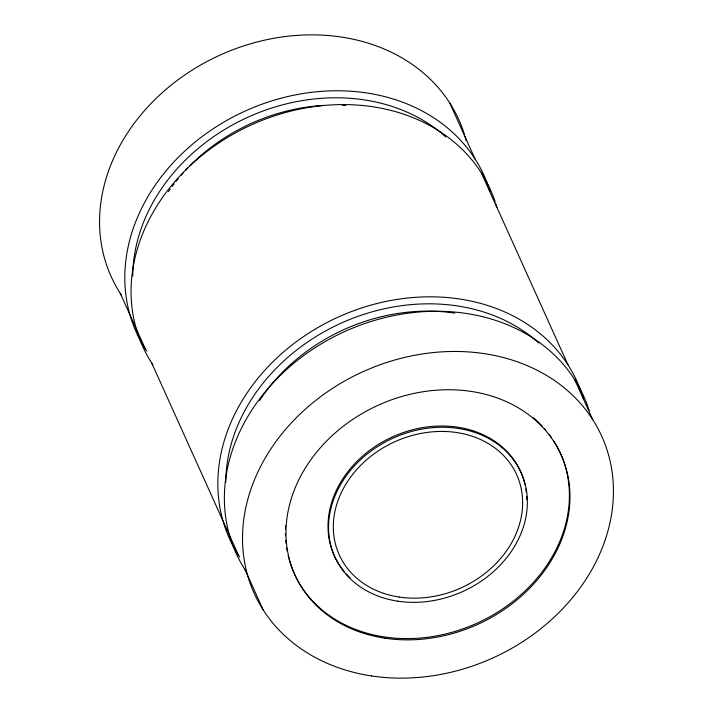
<?xml version="1.0" encoding="UTF-8"?>
<svg xmlns="http://www.w3.org/2000/svg" width="713" height="713" viewBox="0 0 713 713"><rect width="100%" height="100%" fill="white"/><g stroke="black" fill="none" stroke-linecap="round" stroke-linejoin="round"><path stroke-width="1.07" d="M449.814 103.082L475.054 158.99M481.293 172.804L568.083 365.029M574.607 379.476L592.761 419.681M120.239 293.319L145.479 349.227M151.726 363.051L238.516 555.267M245.04 569.714L263.186 609.918M259.648 400.483A174.008 143.411 -24.3 0 1 454.716 313.114M225.798 482.175A182.528 150.425 -24.3 0 1 342.534 322.534A182.528 150.425 -24.3 0 1 538.787 342.98M168.446 191.708A174.008 143.411 -24.3 0 1 170.273 189.079M172.163 186.467A174.008 143.411 -24.3 0 1 174.106 183.874M176.111 181.298A174.008 143.411 -24.3 0 1 178.17 178.749M181.004 175.389A174.008 143.411 -24.3 0 1 183.179 172.911M185.407 170.46A174.008 143.411 -24.3 0 1 187.688 168.045M189.997 165.674A174.008 143.411 -24.3 0 1 323.693 105.399M342.392 105.23A174.008 143.411 -24.3 0 1 345.662 105.399M553.582 440.714A146.022 120.345 -24.3 0 1 476.132 623.581A146.022 120.345 -24.3 0 1 288.952 558.627M288.676 557.584A146.022 120.345 -24.3 0 1 288.15 555.48M287.241 551.211A146.022 120.345 -24.3 0 1 286.679 547.967M286.082 543.582A146.022 120.345 -24.3 0 1 285.761 540.267M285.485 535.811A146.022 120.345 -24.3 0 1 285.423 533.582M285.432 529.126A146.022 120.345 -24.3 0 1 285.565 525.784M533.271 417.595A146.022 120.345 -24.3 0 1 542.13 426.017M544.367 428.477A146.022 120.345 -24.3 0 1 545.81 430.162M549.233 434.467A146.022 120.345 -24.3 0 1 551.167 437.114M344.058 571.345A102.217 84.241 -24.3 0 1 390.243 437.925A102.217 84.241 -24.3 0 1 525.018 484.751M525.829 488.904A102.217 84.241 -24.3 0 1 526.283 492.077M526.666 496.355A102.217 84.241 -24.3 0 1 526.8 499.59M349.896 577.637A102.217 84.241 -24.3 0 1 346.153 573.778M132.77 276.136A182.528 150.425 -24.3 0 1 249.505 116.495A182.528 150.425 -24.3 0 1 445.759 136.941M465.036 136.415A190.71 157.172 -24.3 0 1 466.222 140.684M121.415 295.129A190.71 157.172 -24.3 0 1 217.322 56.345A190.71 157.172 -24.3 0 1 464.395 134.294M488.949 188.08A190.71 157.172 -24.3 0 1 489.965 191.262M146.655 351.028A190.71 157.172 -24.3 0 1 240.129 113.412A190.71 157.172 -24.3 0 1 488.227 185.968M495.874 204.016A190.71 157.172 -24.3 0 1 496.827 207.207M152.903 364.851A190.71 157.172 -24.3 0 1 247.589 126.647A190.71 157.172 -24.3 0 1 495.187 201.904M582.325 395.18A190.71 157.172 -24.3 0 1 583.617 399.432M239.693 557.076A190.71 157.172 -24.3 0 1 333.773 319.157A190.71 157.172 -24.3 0 1 581.621 393.068M246.217 571.523A190.71 157.172 -24.3 0 1 342.124 332.739A190.71 157.172 -24.3 0 1 589.188 410.688M384.824 638.188A146.022 120.345 -24.3 0 0 566.71 470.758A146.022 120.345 -24.3 0 0 332.383 435.447A146.022 120.345 -24.3 0 0 384.824 638.188M397.774 601.175A102.217 84.241 -24.3 0 0 525.089 483.975A102.217 84.241 -24.3 0 0 361.063 459.252A102.217 84.241 -24.3 0 0 397.774 601.175M399.209 597.057A97.351 80.23 -24.3 0 0 520.463 485.437A97.351 80.23 -24.3 0 0 364.254 461.899A97.351 80.23 -24.3 0 0 399.209 597.057M371.625 675.951A190.71 157.172 -24.3 0 0 609.169 457.283A190.71 157.172 -24.3 0 0 303.132 411.16A190.71 157.172 -24.3 0 0 371.625 675.951"/></g></svg>
